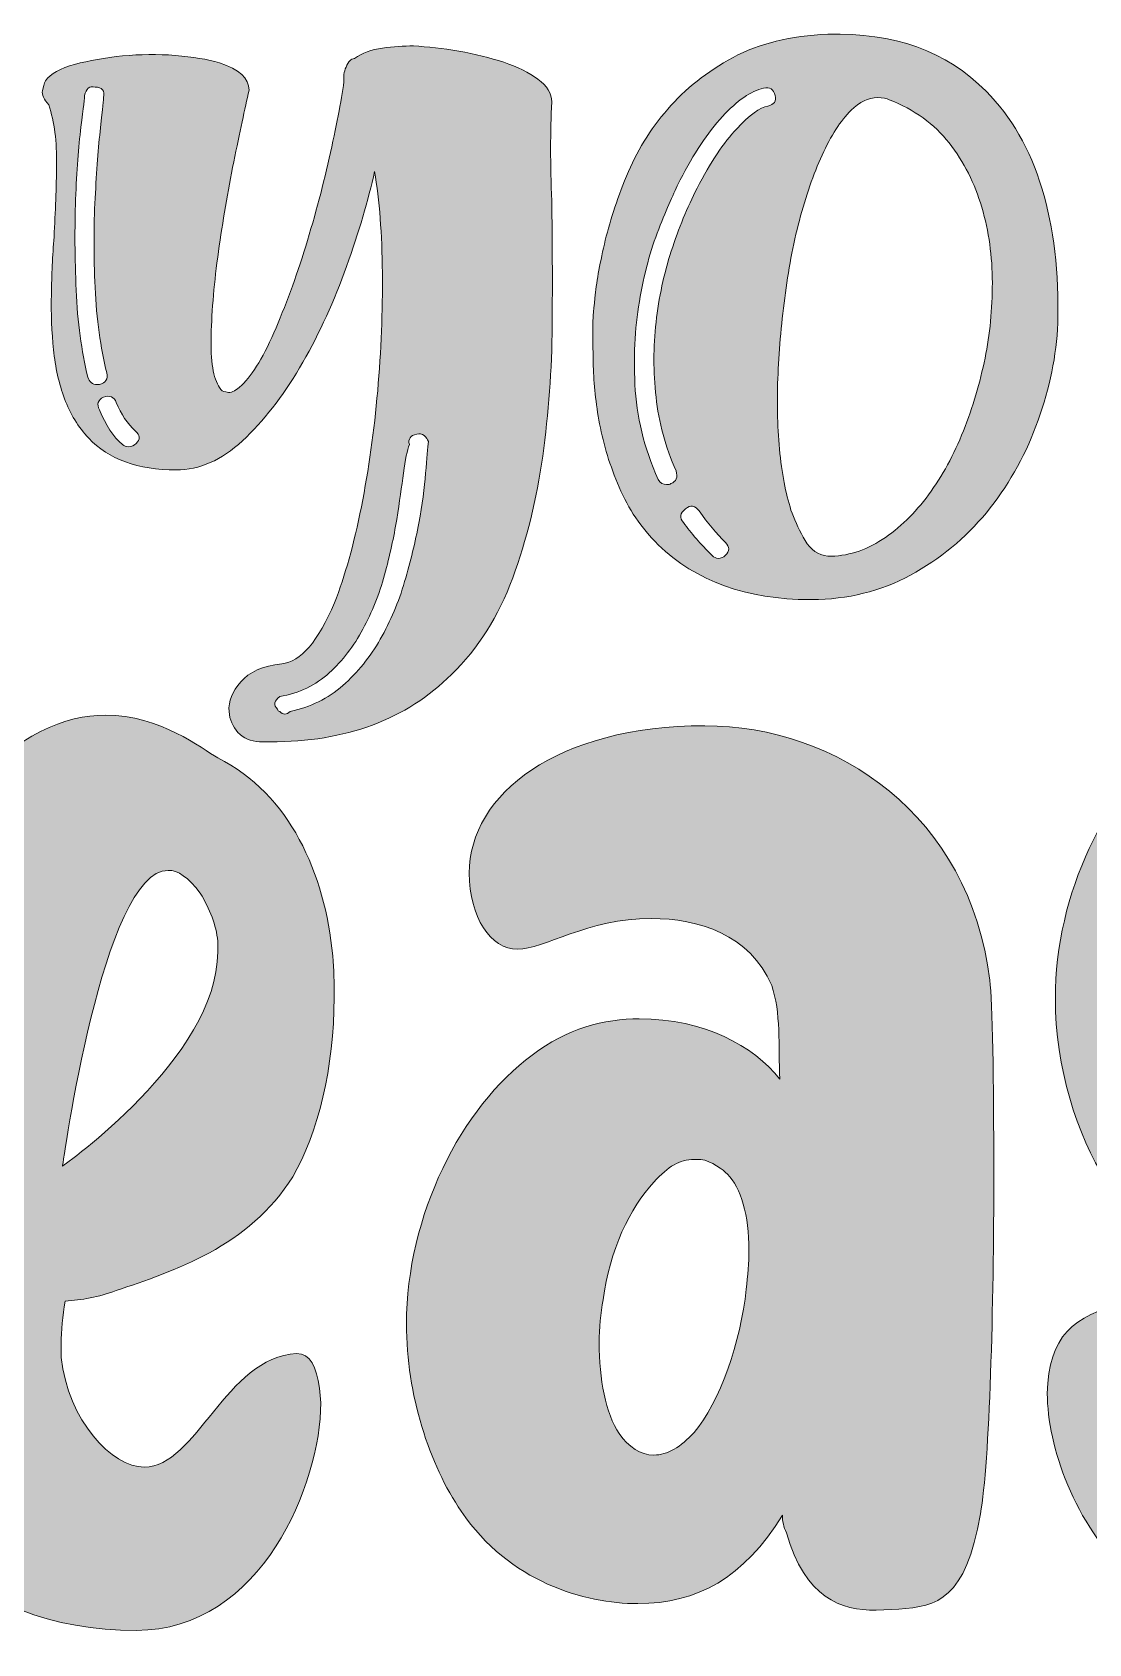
# Model space of a CAD drawing. Header units: inches. Extents: x 38 to 460, y -466 to -34.
# Drawn here: x 126.1 to 251.3, y -466.1 to -275.2 of the extents above; entities that cross this region are included whole.
import ezdxf

# ---------------------------------------------------------------- set-up
doc = ezdxf.new("R2010")
doc.units = ezdxf.units.IN
doc.header["$MEASUREMENT"] = 0
doc.layers.add('Layer 1', color=7, linetype='Continuous')

# ---------------------------------------------------------------- blocks, each defined once
blk = doc.blocks.new('block 9')
at = {"layer": 'Layer 1', "true_color": 0x024d84}
h = blk.add_hatch(color=156, dxfattribs=at)
h.dxf.hatch_style = 2
edge = h.paths.add_edge_path()
edge.add_spline(control_points=[(256.17, -457.97), (249.51, -451.95), (246.34, -442.6), (246.34, -436.42), (246.5, -429.61), (249.35, -427.23), (255.53, -425.65), (257.91, -425.01), (260.6, -424.38), (263.14, -424.38), (265.99, -424.38), (268.68, -425.17), (270.27, -427.07), (273.28, -430.4), (272.65, -437.69), (274.07, -442.92), (275.34, -447.83), (278.35, -450.84), (281.2, -450.84), (284.53, -450.68), (287.38, -447.99), (288.97, -439.43), (289.76, -435.15), (290.08, -426.91), (290.08, -420.42), (290.08, -416.45), (289.92, -413.13), (289.76, -411.7), (285.64, -418.67), (280.09, -421.84), (273.6, -421.84), (267.42, -421.84), (259.02, -419.31), (253.31, -411.22), (249.83, -405.84), (247.29, -397.75), (247.29, -389.67), (247.29, -377.15), (253.31, -364.95), (261.4, -358.93), (265.51, -355.92), (269.64, -354.81), (273.6, -354.81), (281.52, -354.81), (287.07, -358.14), (290.4, -362.73), (291.82, -356.87), (295.94, -355.12), (301.49, -355.12), (307.67, -355.12), (311.79, -356.55), (313.06, -368.28), (314.01, -372.71), (314.48, -383.81), (314.48, -395.85), (314.48, -425.01), (312.74, -445.45), (305.45, -455.44), (300.22, -462.41), (291.98, -465.74), (282.79, -466.06), (272.33, -466.06), (263.45, -464.31), (256.17, -457.97)], knot_values=[0, 0, 0, 0, 1, 1, 1, 2, 2, 2, 3, 3, 3, 4, 4, 4, 5, 5, 5, 6, 6, 6, 7, 7, 7, 8, 8, 8, 9, 9, 9, 10, 10, 10, 11, 11, 11, 12, 12, 12, 13, 13, 13, 14, 14, 14, 15, 15, 15, 16, 16, 16, 17, 17, 17, 18, 18, 18, 19, 19, 19, 20, 20, 20, 21, 21, 21, 21], degree=3, periodic=1)
edge = h.paths.add_edge_path()
edge.add_spline(control_points=[(286.12, -388.72), (286.12, -388.72), (286.27, -385.23), (286.27, -385.23), (286.27, -377.94), (283.74, -371.92), (279.46, -371.92), (274.55, -371.92), (270.11, -379.85), (269, -388.72), (269, -388.72), (268.84, -392.21), (268.84, -392.21), (268.84, -399.66), (271.38, -405.68), (275.82, -405.68), (280.73, -405.68), (285.17, -397.75), (286.12, -388.72)], knot_values=[0, 0, 0, 0, 1, 1, 1, 2, 2, 2, 3, 3, 3, 4, 4, 4, 5, 5, 5, 6, 6, 6, 6], degree=3, periodic=1)
h = blk.add_hatch(color=156, dxfattribs=at)
h.dxf.hatch_style = 2
edge = h.paths.add_edge_path()
edge.add_spline(control_points=[(102.75, -425.17), (102.44, -421.21), (102.28, -416.93), (102.28, -412.33), (102.28, -412.33), (102.28, -407.74), (102.28, -407.74), (102.75, -390.94), (109.73, -375.25), (118.6, -364.95), (124.46, -358.29), (130.01, -356.08), (134.76, -356.08), (141.26, -356.08), (146.17, -360.04), (148.07, -361.15), (156.63, -365.43), (160.75, -374.78), (161.7, -384.6), (161.86, -386.19), (161.86, -387.77), (161.86, -389.51), (161.86, -397.75), (159.96, -405.68), (156.95, -410.75), (151.88, -418.99), (142.69, -422), (136.03, -424.22), (133.97, -425.01), (131.91, -425.33), (130.01, -425.49), (129.69, -427.23), (129.53, -428.97), (129.53, -430.56), (129.53, -430.56), (129.53, -432.14), (129.53, -432.14), (130.33, -439.59), (135.56, -445.14), (139.36, -445.14), (145.54, -445.14), (149.03, -432.14), (157.42, -431.67), (159.01, -431.67), (159.8, -433.25), (160.12, -435.79), (160.12, -435.79), (160.28, -437.53), (160.28, -437.53), (160.28, -447.04), (153.3, -464.47), (138.41, -464.47), (118.28, -464.47), (105.45, -451.63), (102.75, -425.17)], knot_values=[0, 0, 0, 0, 1, 1, 1, 2, 2, 2, 3, 3, 3, 4, 4, 4, 5, 5, 5, 6, 6, 6, 7, 7, 7, 8, 8, 8, 9, 9, 9, 10, 10, 10, 11, 11, 11, 12, 12, 12, 13, 13, 13, 14, 14, 14, 15, 15, 15, 16, 16, 16, 17, 17, 17, 18, 18, 18, 18], degree=3, periodic=1)
edge = h.paths.add_edge_path()
edge.add_spline(control_points=[(148.07, -384.12), (148.07, -384.12), (148.07, -382.86), (148.07, -382.86), (147.92, -380.96), (147.12, -379.05), (146.01, -377.15), (144.59, -375.25), (143.32, -374.46), (142.21, -374.46), (134.45, -374.46), (129.69, -409.48), (129.69, -409.48), (129.69, -409.48), (148.07, -396.64), (148.07, -384.12)], knot_values=[0, 0, 0, 0, 1, 1, 1, 2, 2, 2, 3, 3, 3, 4, 4, 4, 5, 5, 5, 5], degree=3, periodic=1)
h = blk.add_hatch(color=156, dxfattribs=at)
h.dxf.hatch_style = 2
edge = h.paths.add_edge_path()
edge.add_spline(control_points=[(215.43, -452.9), (215.12, -452.27), (214.96, -451.48), (214.96, -450.84), (210.36, -458.29), (204.82, -461.3), (197.84, -461.3), (191.5, -461.3), (182.63, -458.76), (176.92, -450.37), (173.12, -444.82), (170.43, -436.58), (170.43, -428.18), (170.43, -415.34), (176.92, -402.51), (185.32, -396.33), (189.44, -393.16), (193.88, -392.05), (198, -392.05), (205.77, -392.05), (211.47, -395.22), (214.64, -399.18), (214.48, -395.22), (214.8, -391.26), (213.69, -388.09), (211.15, -382.07), (204.97, -380.16), (199.43, -380.16), (191.82, -380.16), (186.75, -383.81), (183.58, -383.81), (180.41, -383.81), (177.87, -380.01), (177.87, -374.78), (177.87, -365.43), (188.33, -357.34), (205.77, -357.34), (221.46, -357.34), (237.14, -367.96), (239.52, -387.45), (239.84, -389.99), (240, -399.34), (240, -410.27), (240, -425.96), (239.52, -444.66), (238.41, -450.68), (236.67, -460.83), (233.34, -461.62), (228.74, -461.94), (228.74, -461.94), (226.05, -462.09), (226.05, -462.09), (221.93, -462.09), (217.65, -460.67), (215.43, -452.9)], knot_values=[0, 0, 0, 0, 1, 1, 1, 2, 2, 2, 3, 3, 3, 4, 4, 4, 5, 5, 5, 6, 6, 6, 7, 7, 7, 8, 8, 8, 9, 9, 9, 10, 10, 10, 11, 11, 11, 12, 12, 12, 13, 13, 13, 14, 14, 14, 15, 15, 15, 16, 16, 16, 17, 17, 17, 18, 18, 18, 18], degree=3, periodic=1)
edge = h.paths.add_edge_path()
edge.add_spline(control_points=[(204.5, -441.02), (207.51, -437.53), (210.05, -430.24), (210.68, -424.06), (210.84, -422.48), (211, -420.89), (211, -419.46), (211, -415.34), (210.05, -412.02), (208.46, -410.43), (207.98, -409.96), (206.56, -408.85), (205.29, -408.69), (205.29, -408.69), (204.5, -408.69), (204.5, -408.69), (202.75, -408.69), (201.49, -409.48), (199.74, -411.38), (196.89, -414.39), (194.51, -419.46), (193.72, -425.33), (193.41, -426.91), (193.25, -428.66), (193.25, -430.4), (193.25, -434.68), (194.04, -438.8), (195.62, -441.17), (196.73, -442.76), (198.16, -443.71), (199.74, -443.71), (201.33, -443.71), (202.91, -442.76), (204.5, -441.02)], knot_values=[0, 0, 0, 0, 1, 1, 1, 2, 2, 2, 3, 3, 3, 4, 4, 4, 5, 5, 5, 6, 6, 6, 7, 7, 7, 8, 8, 8, 9, 9, 9, 10, 10, 10, 11, 11, 11, 11], degree=3, periodic=1)
at = {"layer": 'Layer 1', "lineweight": 0}
for points, knots in [([(256.17, -457.97), (249.51, -451.95), (246.34, -442.6), (246.34, -436.42), (246.5, -429.61), (249.35, -427.23), (255.53, -425.65), (257.91, -425.01), (260.6, -424.38), (263.14, -424.38), (265.99, -424.38), (268.68, -425.17), (270.27, -427.07), (273.28, -430.4), (272.65, -437.69), (274.07, -442.92), (275.34, -447.83), (278.35, -450.84), (281.2, -450.84), (284.53, -450.68), (287.38, -447.99), (288.97, -439.43), (289.76, -435.15), (290.08, -426.91), (290.08, -420.42), (290.08, -416.45), (289.92, -413.13), (289.76, -411.7), (285.64, -418.67), (280.09, -421.84), (273.6, -421.84), (267.42, -421.84), (259.02, -419.31), (253.31, -411.22), (249.83, -405.84), (247.29, -397.75), (247.29, -389.67), (247.29, -377.15), (253.31, -364.95), (261.4, -358.93), (265.51, -355.92), (269.64, -354.81), (273.6, -354.81), (281.52, -354.81), (287.07, -358.14), (290.4, -362.73), (291.82, -356.87), (295.94, -355.12), (301.49, -355.12), (307.67, -355.12), (311.79, -356.55), (313.06, -368.28), (314.01, -372.71), (314.48, -383.81), (314.48, -395.85), (314.48, -425.01), (312.74, -445.45), (305.45, -455.44), (300.22, -462.41), (291.98, -465.74), (282.79, -466.06), (272.33, -466.06), (263.45, -464.31), (256.17, -457.97)], [0, 0, 0, 0, 1, 1, 1, 2, 2, 2, 3, 3, 3, 4, 4, 4, 5, 5, 5, 6, 6, 6, 7, 7, 7, 8, 8, 8, 9, 9, 9, 10, 10, 10, 11, 11, 11, 12, 12, 12, 13, 13, 13, 14, 14, 14, 15, 15, 15, 16, 16, 16, 17, 17, 17, 18, 18, 18, 19, 19, 19, 20, 20, 20, 21, 21, 21, 21]), ([(102.75, -425.17), (102.44, -421.21), (102.28, -416.93), (102.28, -412.33), (102.28, -412.33), (102.28, -407.74), (102.28, -407.74), (102.75, -390.94), (109.73, -375.25), (118.6, -364.95), (124.46, -358.29), (130.01, -356.08), (134.76, -356.08), (141.26, -356.08), (146.17, -360.04), (148.07, -361.15), (156.63, -365.43), (160.75, -374.78), (161.7, -384.6), (161.86, -386.19), (161.86, -387.77), (161.86, -389.51), (161.86, -397.75), (159.96, -405.68), (156.95, -410.75), (151.88, -418.99), (142.69, -422), (136.03, -424.22), (133.97, -425.01), (131.91, -425.33), (130.01, -425.49), (129.69, -427.23), (129.53, -428.97), (129.53, -430.56), (129.53, -430.56), (129.53, -432.14), (129.53, -432.14), (130.33, -439.59), (135.56, -445.14), (139.36, -445.14), (145.54, -445.14), (149.03, -432.14), (157.42, -431.67), (159.01, -431.67), (159.8, -433.25), (160.12, -435.79), (160.12, -435.79), (160.28, -437.53), (160.28, -437.53), (160.28, -447.04), (153.3, -464.47), (138.41, -464.47), (118.28, -464.47), (105.45, -451.63), (102.75, -425.17)], [0, 0, 0, 0, 1, 1, 1, 2, 2, 2, 3, 3, 3, 4, 4, 4, 5, 5, 5, 6, 6, 6, 7, 7, 7, 8, 8, 8, 9, 9, 9, 10, 10, 10, 11, 11, 11, 12, 12, 12, 13, 13, 13, 14, 14, 14, 15, 15, 15, 16, 16, 16, 17, 17, 17, 18, 18, 18, 18]), ([(215.43, -452.9), (215.12, -452.27), (214.96, -451.48), (214.96, -450.84), (210.36, -458.29), (204.82, -461.3), (197.84, -461.3), (191.5, -461.3), (182.63, -458.76), (176.92, -450.37), (173.12, -444.82), (170.43, -436.58), (170.43, -428.18), (170.43, -415.34), (176.92, -402.51), (185.32, -396.33), (189.44, -393.16), (193.88, -392.05), (198, -392.05), (205.77, -392.05), (211.47, -395.22), (214.64, -399.18), (214.48, -395.22), (214.8, -391.26), (213.69, -388.09), (211.15, -382.07), (204.97, -380.16), (199.43, -380.16), (191.82, -380.16), (186.75, -383.81), (183.58, -383.81), (180.41, -383.81), (177.87, -380.01), (177.87, -374.78), (177.87, -365.43), (188.33, -357.34), (205.77, -357.34), (221.46, -357.34), (237.14, -367.96), (239.52, -387.45), (239.84, -389.99), (240, -399.34), (240, -410.27), (240, -425.96), (239.52, -444.66), (238.41, -450.68), (236.67, -460.83), (233.34, -461.62), (228.74, -461.94), (228.74, -461.94), (226.05, -462.09), (226.05, -462.09), (221.93, -462.09), (217.65, -460.67), (215.43, -452.9)], [0, 0, 0, 0, 1, 1, 1, 2, 2, 2, 3, 3, 3, 4, 4, 4, 5, 5, 5, 6, 6, 6, 7, 7, 7, 8, 8, 8, 9, 9, 9, 10, 10, 10, 11, 11, 11, 12, 12, 12, 13, 13, 13, 14, 14, 14, 15, 15, 15, 16, 16, 16, 17, 17, 17, 18, 18, 18, 18]), ([(148.07, -384.12), (148.07, -384.12), (148.07, -382.86), (148.07, -382.86), (147.92, -380.96), (147.12, -379.05), (146.01, -377.15), (144.59, -375.25), (143.32, -374.46), (142.21, -374.46), (134.45, -374.46), (129.69, -409.48), (129.69, -409.48), (129.69, -409.48), (148.07, -396.64), (148.07, -384.12)], [0, 0, 0, 0, 1, 1, 1, 2, 2, 2, 3, 3, 3, 4, 4, 4, 5, 5, 5, 5]), ([(204.5, -441.02), (207.51, -437.53), (210.05, -430.24), (210.68, -424.06), (210.84, -422.48), (211, -420.89), (211, -419.46), (211, -415.34), (210.05, -412.02), (208.46, -410.43), (207.98, -409.96), (206.56, -408.85), (205.29, -408.69), (205.29, -408.69), (204.5, -408.69), (204.5, -408.69), (202.75, -408.69), (201.49, -409.48), (199.74, -411.38), (196.89, -414.39), (194.51, -419.46), (193.72, -425.33), (193.41, -426.91), (193.25, -428.66), (193.25, -430.4), (193.25, -434.68), (194.04, -438.8), (195.62, -441.17), (196.73, -442.76), (198.16, -443.71), (199.74, -443.71), (201.33, -443.71), (202.91, -442.76), (204.5, -441.02)], [0, 0, 0, 0, 1, 1, 1, 2, 2, 2, 3, 3, 3, 4, 4, 4, 5, 5, 5, 6, 6, 6, 7, 7, 7, 8, 8, 8, 9, 9, 9, 10, 10, 10, 11, 11, 11, 11])]:
    blk.add_open_spline(points, degree=3, knots=knots, dxfattribs=at)
blk = doc.blocks.new('block 11')
at = {"layer": 'Layer 1', "true_color": 0xca0c32}
h = blk.add_hatch(color=242, dxfattribs=at)
h.dxf.hatch_style = 2
edge = h.paths.add_edge_path()
edge.add_spline(control_points=[(218.23, -342.39), (210.73, -342.39), (204.74, -340.23), (200.24, -335.9), (198.24, -333.9), (196.7, -331.63), (195.62, -329.09), (194.54, -326.56), (193.77, -324.06), (193.31, -321.6), (192.85, -319.15), (192.6, -316.85), (192.56, -314.73), (192.52, -312.61), (192.5, -310.92), (192.5, -309.67), (192.5, -309.42), (192.58, -308.43), (192.75, -306.68), (192.91, -304.93), (193.29, -302.81), (193.87, -300.31), (194.45, -297.81), (195.33, -295.12), (196.49, -292.25), (197.66, -289.38), (199.28, -286.74), (201.37, -284.32), (203.44, -281.91), (206.03, -279.87), (209.11, -278.2), (212.19, -276.54), (215.93, -275.62), (220.35, -275.45), (228.17, -275.2), (234.42, -277.45), (239.08, -282.2), (242.08, -285.19), (244.28, -289.03), (245.7, -293.69), (247.11, -298.35), (247.74, -303.68), (247.58, -309.67), (247.41, -313.5), (246.64, -317.34), (245.26, -321.16), (243.89, -324.99), (241.99, -328.45), (239.58, -331.53), (237.16, -334.61), (234.23, -337.15), (230.77, -339.15), (227.32, -341.15), (223.47, -342.23), (219.22, -342.39), (219.22, -342.39), (218.23, -342.39), (218.23, -342.39)], knot_values=[0, 0, 0, 0, 1, 1, 1, 2, 2, 2, 3, 3, 3, 4, 4, 4, 5, 5, 5, 6, 6, 6, 7, 7, 7, 8, 8, 8, 9, 9, 9, 10, 10, 10, 11, 11, 11, 12, 12, 12, 13, 13, 13, 14, 14, 14, 15, 15, 15, 16, 16, 16, 17, 17, 17, 18, 18, 18, 19, 19, 19, 19], degree=3, periodic=1)
edge = h.paths.add_edge_path()
edge.add_spline(control_points=[(201.24, -328.78), (201.49, -328.78), (201.66, -328.74), (201.74, -328.66), (202.4, -328.41), (202.61, -327.91), (202.36, -327.16), (201.11, -324.33), (200.32, -321.41), (199.99, -318.42), (199.66, -315.42), (199.66, -312.46), (199.99, -309.55), (200.32, -306.64), (200.93, -303.82), (201.8, -301.12), (202.68, -298.41), (203.7, -295.94), (204.86, -293.69), (206.44, -290.61), (208, -288.25), (209.55, -286.63), (211.08, -285.01), (212.31, -284.11), (213.23, -283.95), (213.98, -283.78), (214.27, -283.36), (214.1, -282.7), (213.94, -281.95), (213.48, -281.66), (212.73, -281.82), (211.23, -282.16), (209.61, -283.28), (207.86, -285.19), (206.11, -287.11), (204.44, -289.61), (202.86, -292.69), (202.28, -293.86), (201.49, -295.64), (200.49, -298.06), (199.49, -300.47), (198.7, -303.28), (198.12, -306.49), (197.53, -309.7), (197.32, -313.17), (197.49, -316.92), (197.66, -320.66), (198.57, -324.41), (200.24, -328.16), (200.49, -328.58), (200.82, -328.78), (201.24, -328.78)], knot_values=[0, 0, 0, 0, 1, 1, 1, 2, 2, 2, 3, 3, 3, 4, 4, 4, 5, 5, 5, 6, 6, 6, 7, 7, 7, 8, 8, 8, 9, 9, 9, 10, 10, 10, 11, 11, 11, 12, 12, 12, 13, 13, 13, 14, 14, 14, 15, 15, 15, 16, 16, 16, 17, 17, 17, 17], degree=3, periodic=1)
edge = h.paths.add_edge_path()
edge.add_spline(control_points=[(207.36, -337.52), (207.69, -337.52), (207.99, -337.4), (208.23, -337.15), (208.73, -336.65), (208.73, -336.15), (208.23, -335.65), (207.15, -334.57), (206.11, -333.32), (205.11, -331.9), (204.61, -331.24), (204.07, -331.15), (203.49, -331.65), (202.82, -332.15), (202.74, -332.7), (203.24, -333.28), (204.15, -334.53), (205.28, -335.82), (206.61, -337.15), (206.86, -337.4), (207.11, -337.52), (207.36, -337.52)], knot_values=[0, 0, 0, 0, 1, 1, 1, 2, 2, 2, 3, 3, 3, 4, 4, 4, 5, 5, 5, 6, 6, 6, 7, 7, 7, 7], degree=3, periodic=1)
edge = h.paths.add_edge_path()
edge.add_spline(control_points=[(226.22, -282.95), (225.14, -282.95), (224.09, -283.45), (223.1, -284.45), (221.85, -285.69), (220.7, -287.46), (219.66, -289.75), (218.62, -292.04), (217.73, -294.62), (216.97, -297.5), (216.23, -300.37), (215.64, -303.43), (215.23, -306.68), (214.81, -309.92), (214.54, -313.11), (214.42, -316.23), (214.29, -319.35), (214.37, -322.31), (214.67, -325.1), (214.96, -327.89), (215.44, -330.24), (216.1, -332.15), (216.52, -333.24), (217.04, -334.32), (217.66, -335.4), (218.29, -336.48), (219.18, -337.11), (220.35, -337.27), (222.6, -337.27), (224.74, -336.61), (226.78, -335.28), (228.82, -333.94), (230.65, -332.18), (232.28, -329.97), (233.9, -327.76), (235.27, -325.24), (236.4, -322.41), (237.52, -319.58), (238.37, -316.71), (238.96, -313.79), (239.54, -310.97), (239.83, -307.99), (239.83, -304.87), (239.83, -301.74), (239.41, -298.77), (238.58, -295.94), (237.75, -293.11), (236.46, -290.57), (234.71, -288.32), (232.96, -286.07), (230.59, -284.36), (227.59, -283.2), (227.34, -283.03), (226.88, -282.95), (226.22, -282.95)], knot_values=[0, 0, 0, 0, 1, 1, 1, 2, 2, 2, 3, 3, 3, 4, 4, 4, 5, 5, 5, 6, 6, 6, 7, 7, 7, 8, 8, 8, 9, 9, 9, 10, 10, 10, 11, 11, 11, 12, 12, 12, 13, 13, 13, 14, 14, 14, 15, 15, 15, 16, 16, 16, 17, 17, 17, 18, 18, 18, 18], degree=3, periodic=1)
h = blk.add_hatch(color=242, dxfattribs=at)
h.dxf.hatch_style = 2
edge = h.paths.add_edge_path()
edge.add_spline(control_points=[(187.63, -295.19), (187.71, -299.77), (187.73, -304.68), (187.69, -309.92), (187.65, -315.17), (187.27, -320.33), (186.57, -325.41), (185.86, -330.49), (184.67, -335.3), (183.01, -339.83), (181.34, -344.37), (178.93, -348.18), (175.76, -351.26), (170.43, -356.59), (163.27, -359.25), (154.28, -359.25), (154.28, -359.25), (153.03, -359.25), (153.03, -359.25), (151.95, -359.17), (151.1, -358.8), (150.47, -358.13), (149.85, -357.46), (149.49, -356.63), (149.41, -355.63), (149.33, -354.47), (149.79, -353.3), (150.79, -352.14), (151.79, -350.97), (153.41, -350.26), (155.66, -350.01), (157.9, -349.76), (159.98, -347.35), (161.9, -342.77), (163.15, -339.61), (164.21, -335.82), (165.09, -331.4), (165.96, -326.99), (166.6, -322.41), (167.02, -317.67), (167.44, -312.92), (167.62, -308.26), (167.58, -303.68), (167.54, -299.1), (167.23, -295.1), (166.65, -291.69), (165.9, -295.1), (164.79, -298.85), (163.34, -302.93), (161.88, -307.01), (160.15, -310.8), (158.15, -314.29), (156.16, -317.79), (153.93, -320.75), (151.47, -323.16), (149.02, -325.58), (146.41, -326.87), (143.67, -327.03), (143.67, -327.03), (143.17, -327.03), (143.17, -327.03), (138.59, -327.03), (135.13, -325.78), (132.8, -323.29), (131.55, -321.96), (130.59, -320.39), (129.93, -318.6), (129.26, -316.81), (128.82, -314.88), (128.62, -312.8), (128.41, -310.72), (128.32, -308.53), (128.37, -306.24), (128.41, -303.95), (128.51, -301.68), (128.68, -299.43), (128.85, -296.43), (128.95, -293.58), (128.99, -290.88), (129.03, -288.17), (128.72, -285.82), (128.06, -283.82), (127.47, -283.16), (127.22, -282.59), (127.31, -282.13), (127.39, -281.68), (127.51, -281.28), (127.68, -280.95), (128.26, -280.12), (129.41, -279.47), (131.12, -279.01), (132.82, -278.56), (134.72, -278.22), (136.8, -278.01), (138.88, -277.81), (140.96, -277.79), (143.04, -277.95), (145.12, -278.12), (146.87, -278.41), (148.29, -278.83), (150.62, -279.57), (151.79, -280.66), (151.79, -282.07), (151.29, -284.24), (150.68, -287.07), (149.97, -290.57), (149.27, -294.06), (148.66, -297.6), (148.16, -301.18), (147.66, -304.76), (147.37, -308.07), (147.29, -311.11), (147.21, -314.15), (147.54, -316.21), (148.29, -317.29), (148.45, -317.63), (148.7, -317.79), (149.04, -317.79), (149.45, -317.96), (149.91, -317.83), (150.41, -317.42), (151.74, -316.42), (153.1, -314.4), (154.47, -311.36), (155.84, -308.32), (157.11, -304.95), (158.28, -301.24), (159.44, -297.54), (160.44, -293.83), (161.28, -290.13), (162.11, -286.42), (162.69, -283.41), (163.03, -281.07), (162.94, -280.49), (163.03, -279.91), (163.27, -279.33), (163.52, -278.66), (163.86, -278.33), (164.27, -278.33), (165.19, -277.66), (166.29, -277.24), (167.58, -277.08), (168.87, -276.91), (170.1, -276.83), (171.27, -276.83), (172.93, -276.91), (174.72, -277.12), (176.64, -277.45), (178.55, -277.79), (180.32, -278.22), (181.95, -278.76), (183.57, -279.31), (184.92, -279.97), (186.01, -280.76), (187.09, -281.55), (187.63, -282.45), (187.63, -283.45), (187.46, -286.94), (187.46, -290.86), (187.63, -295.19)], knot_values=[0, 0, 0, 0, 1, 1, 1, 2, 2, 2, 3, 3, 3, 4, 4, 4, 5, 5, 5, 6, 6, 6, 7, 7, 7, 8, 8, 8, 9, 9, 9, 10, 10, 10, 11, 11, 11, 12, 12, 12, 13, 13, 13, 14, 14, 14, 15, 15, 15, 16, 16, 16, 17, 17, 17, 18, 18, 18, 19, 19, 19, 20, 20, 20, 21, 21, 21, 22, 22, 22, 23, 23, 23, 24, 24, 24, 25, 25, 25, 26, 26, 26, 27, 27, 27, 28, 28, 28, 29, 29, 29, 30, 30, 30, 31, 31, 31, 32, 32, 32, 33, 33, 33, 34, 34, 34, 35, 35, 35, 36, 36, 36, 37, 37, 37, 38, 38, 38, 39, 39, 39, 40, 40, 40, 41, 41, 41, 42, 42, 42, 43, 43, 43, 44, 44, 44, 45, 45, 45, 46, 46, 46, 47, 47, 47, 48, 48, 48, 49, 49, 49, 50, 50, 50, 51, 51, 51, 52, 52, 52, 53, 53, 53, 53], degree=3, periodic=1)
edge = h.paths.add_edge_path()
edge.add_spline(control_points=[(134.05, -316.92), (134.8, -316.75), (135.09, -316.29), (134.93, -315.54), (134.18, -312.55), (133.72, -309.17), (133.55, -305.43), (133.38, -301.68), (133.38, -298.16), (133.55, -294.87), (133.72, -291.59), (133.93, -288.8), (134.18, -286.51), (134.43, -284.22), (134.55, -283.03), (134.55, -282.95), (134.72, -282.12), (134.38, -281.7), (133.55, -281.7), (132.88, -281.53), (132.47, -281.87), (132.3, -282.7), (132.3, -282.86), (132.16, -284.11), (131.87, -286.44), (131.57, -288.78), (131.37, -291.63), (131.24, -295), (131.12, -298.37), (131.14, -301.95), (131.3, -305.74), (131.47, -309.53), (131.93, -312.96), (132.68, -316.04), (132.84, -316.63), (133.22, -316.92), (133.8, -316.92), (133.8, -316.92), (134.05, -316.92), (134.05, -316.92)], knot_values=[0, 0, 0, 0, 1, 1, 1, 2, 2, 2, 3, 3, 3, 4, 4, 4, 5, 5, 5, 6, 6, 6, 7, 7, 7, 8, 8, 8, 9, 9, 9, 10, 10, 10, 11, 11, 11, 12, 12, 12, 13, 13, 13, 13], degree=3, periodic=1)
edge = h.paths.add_edge_path()
edge.add_spline(control_points=[(137.55, -324.29), (137.88, -324.29), (138.17, -324.16), (138.42, -323.91), (138.92, -323.41), (138.88, -322.91), (138.3, -322.41), (137.38, -321.58), (136.63, -320.46), (136.05, -319.04), (135.8, -318.37), (135.3, -318.17), (134.55, -318.42), (133.88, -318.75), (133.72, -319.25), (134.05, -319.91), (134.8, -321.75), (135.71, -323.12), (136.8, -324.04), (136.96, -324.2), (137.21, -324.29), (137.55, -324.29)], knot_values=[0, 0, 0, 0, 1, 1, 1, 2, 2, 2, 3, 3, 3, 4, 4, 4, 5, 5, 5, 6, 6, 6, 7, 7, 7, 7], degree=3, periodic=1)
edge = h.paths.add_edge_path()
edge.add_spline(control_points=[(155.41, -355.63), (155.82, -356.05), (156.24, -356.05), (156.66, -355.63), (159.07, -355.13), (161.15, -354.11), (162.9, -352.57), (164.65, -351.03), (166.13, -349.2), (167.33, -347.08), (168.54, -344.95), (169.5, -342.69), (170.21, -340.27), (170.91, -337.86), (171.48, -335.55), (171.89, -333.34), (172.31, -331.14), (172.58, -329.16), (172.7, -327.41), (172.83, -325.66), (172.93, -324.41), (173.02, -323.66), (172.93, -323.41), (172.77, -323.18), (172.52, -322.97), (172.27, -322.77), (171.97, -322.7), (171.64, -322.79), (170.89, -322.96), (170.6, -323.37), (170.77, -324.04), (170.52, -324.7), (170.29, -325.83), (170.08, -327.41), (169.87, -328.99), (169.6, -330.82), (169.27, -332.9), (168.94, -334.98), (168.46, -337.17), (167.83, -339.46), (167.21, -341.75), (166.35, -343.89), (165.27, -345.89), (164.19, -347.89), (162.86, -349.62), (161.28, -351.07), (159.69, -352.53), (157.74, -353.47), (155.41, -353.88), (154.74, -354.38), (154.66, -354.88), (155.16, -355.38), (155.16, -355.55), (155.24, -355.63), (155.41, -355.63)], knot_values=[0, 0, 0, 0, 1, 1, 1, 2, 2, 2, 3, 3, 3, 4, 4, 4, 5, 5, 5, 6, 6, 6, 7, 7, 7, 8, 8, 8, 9, 9, 9, 10, 10, 10, 11, 11, 11, 12, 12, 12, 13, 13, 13, 14, 14, 14, 15, 15, 15, 16, 16, 16, 17, 17, 17, 18, 18, 18, 18], degree=3, periodic=1)
at = {"layer": 'Layer 1', "lineweight": 0}
for points, knots in [([(218.23, -342.39), (210.73, -342.39), (204.74, -340.23), (200.24, -335.9), (198.24, -333.9), (196.7, -331.63), (195.62, -329.09), (194.54, -326.56), (193.77, -324.06), (193.31, -321.6), (192.85, -319.15), (192.6, -316.85), (192.56, -314.73), (192.52, -312.61), (192.5, -310.92), (192.5, -309.67), (192.5, -309.42), (192.58, -308.43), (192.75, -306.68), (192.91, -304.93), (193.29, -302.81), (193.87, -300.31), (194.45, -297.81), (195.33, -295.12), (196.49, -292.25), (197.66, -289.38), (199.28, -286.74), (201.37, -284.32), (203.44, -281.91), (206.03, -279.87), (209.11, -278.2), (212.19, -276.54), (215.93, -275.62), (220.35, -275.45), (228.17, -275.2), (234.42, -277.45), (239.08, -282.2), (242.08, -285.19), (244.28, -289.03), (245.7, -293.69), (247.11, -298.35), (247.74, -303.68), (247.58, -309.67), (247.41, -313.5), (246.64, -317.34), (245.26, -321.16), (243.89, -324.99), (241.99, -328.45), (239.58, -331.53), (237.16, -334.61), (234.23, -337.15), (230.77, -339.15), (227.32, -341.15), (223.47, -342.23), (219.22, -342.39), (219.22, -342.39), (218.23, -342.39), (218.23, -342.39)], [0, 0, 0, 0, 1, 1, 1, 2, 2, 2, 3, 3, 3, 4, 4, 4, 5, 5, 5, 6, 6, 6, 7, 7, 7, 8, 8, 8, 9, 9, 9, 10, 10, 10, 11, 11, 11, 12, 12, 12, 13, 13, 13, 14, 14, 14, 15, 15, 15, 16, 16, 16, 17, 17, 17, 18, 18, 18, 19, 19, 19, 19]), ([(187.63, -295.19), (187.71, -299.77), (187.73, -304.68), (187.69, -309.92), (187.65, -315.17), (187.27, -320.33), (186.57, -325.41), (185.86, -330.49), (184.67, -335.3), (183.01, -339.83), (181.34, -344.37), (178.93, -348.18), (175.76, -351.26), (170.43, -356.59), (163.27, -359.25), (154.28, -359.25), (154.28, -359.25), (153.03, -359.25), (153.03, -359.25), (151.95, -359.17), (151.1, -358.8), (150.47, -358.13), (149.85, -357.46), (149.49, -356.63), (149.41, -355.63), (149.33, -354.47), (149.79, -353.3), (150.79, -352.14), (151.79, -350.97), (153.41, -350.26), (155.66, -350.01), (157.9, -349.76), (159.98, -347.35), (161.9, -342.77), (163.15, -339.61), (164.21, -335.82), (165.09, -331.4), (165.96, -326.99), (166.6, -322.41), (167.02, -317.67), (167.44, -312.92), (167.62, -308.26), (167.58, -303.68), (167.54, -299.1), (167.23, -295.1), (166.65, -291.69), (165.9, -295.1), (164.79, -298.85), (163.34, -302.93), (161.88, -307.01), (160.15, -310.8), (158.15, -314.29), (156.16, -317.79), (153.93, -320.75), (151.47, -323.16), (149.02, -325.58), (146.41, -326.87), (143.67, -327.03), (143.67, -327.03), (143.17, -327.03), (143.17, -327.03), (138.59, -327.03), (135.13, -325.78), (132.8, -323.29), (131.55, -321.96), (130.59, -320.39), (129.93, -318.6), (129.26, -316.81), (128.82, -314.88), (128.62, -312.8), (128.41, -310.72), (128.32, -308.53), (128.37, -306.24), (128.41, -303.95), (128.51, -301.68), (128.68, -299.43), (128.85, -296.43), (128.95, -293.58), (128.99, -290.88), (129.03, -288.17), (128.72, -285.82), (128.06, -283.82), (127.47, -283.16), (127.22, -282.59), (127.31, -282.13), (127.39, -281.68), (127.51, -281.28), (127.68, -280.95), (128.26, -280.12), (129.41, -279.47), (131.12, -279.01), (132.82, -278.56), (134.72, -278.22), (136.8, -278.01), (138.88, -277.81), (140.96, -277.79), (143.04, -277.95), (145.12, -278.12), (146.87, -278.41), (148.29, -278.83), (150.62, -279.57), (151.79, -280.66), (151.79, -282.07), (151.29, -284.24), (150.68, -287.07), (149.97, -290.57), (149.27, -294.06), (148.66, -297.6), (148.16, -301.18), (147.66, -304.76), (147.37, -308.07), (147.29, -311.11), (147.21, -314.15), (147.54, -316.21), (148.29, -317.29), (148.45, -317.63), (148.7, -317.79), (149.04, -317.79), (149.45, -317.96), (149.91, -317.83), (150.41, -317.42), (151.74, -316.42), (153.1, -314.4), (154.47, -311.36), (155.84, -308.32), (157.11, -304.95), (158.28, -301.24), (159.44, -297.54), (160.44, -293.83), (161.28, -290.13), (162.11, -286.42), (162.69, -283.41), (163.03, -281.07), (162.94, -280.49), (163.03, -279.91), (163.27, -279.33), (163.52, -278.66), (163.86, -278.33), (164.27, -278.33), (165.19, -277.66), (166.29, -277.24), (167.58, -277.08), (168.87, -276.91), (170.1, -276.83), (171.27, -276.83), (172.93, -276.91), (174.72, -277.12), (176.64, -277.45), (178.55, -277.79), (180.32, -278.22), (181.95, -278.76), (183.57, -279.31), (184.92, -279.97), (186.01, -280.76), (187.09, -281.55), (187.63, -282.45), (187.63, -283.45), (187.46, -286.94), (187.46, -290.86), (187.63, -295.19)], [0, 0, 0, 0, 1, 1, 1, 2, 2, 2, 3, 3, 3, 4, 4, 4, 5, 5, 5, 6, 6, 6, 7, 7, 7, 8, 8, 8, 9, 9, 9, 10, 10, 10, 11, 11, 11, 12, 12, 12, 13, 13, 13, 14, 14, 14, 15, 15, 15, 16, 16, 16, 17, 17, 17, 18, 18, 18, 19, 19, 19, 20, 20, 20, 21, 21, 21, 22, 22, 22, 23, 23, 23, 24, 24, 24, 25, 25, 25, 26, 26, 26, 27, 27, 27, 28, 28, 28, 29, 29, 29, 30, 30, 30, 31, 31, 31, 32, 32, 32, 33, 33, 33, 34, 34, 34, 35, 35, 35, 36, 36, 36, 37, 37, 37, 38, 38, 38, 39, 39, 39, 40, 40, 40, 41, 41, 41, 42, 42, 42, 43, 43, 43, 44, 44, 44, 45, 45, 45, 46, 46, 46, 47, 47, 47, 48, 48, 48, 49, 49, 49, 50, 50, 50, 51, 51, 51, 52, 52, 52, 53, 53, 53, 53]), ([(134.05, -316.92), (134.8, -316.75), (135.09, -316.29), (134.93, -315.54), (134.18, -312.55), (133.72, -309.17), (133.55, -305.43), (133.38, -301.68), (133.38, -298.16), (133.55, -294.87), (133.72, -291.59), (133.93, -288.8), (134.18, -286.51), (134.43, -284.22), (134.55, -283.03), (134.55, -282.95), (134.72, -282.12), (134.38, -281.7), (133.55, -281.7), (132.88, -281.53), (132.47, -281.87), (132.3, -282.7), (132.3, -282.86), (132.16, -284.11), (131.87, -286.44), (131.57, -288.78), (131.37, -291.63), (131.24, -295), (131.12, -298.37), (131.14, -301.95), (131.3, -305.74), (131.47, -309.53), (131.93, -312.96), (132.68, -316.04), (132.84, -316.63), (133.22, -316.92), (133.8, -316.92), (133.8, -316.92), (134.05, -316.92), (134.05, -316.92)], [0, 0, 0, 0, 1, 1, 1, 2, 2, 2, 3, 3, 3, 4, 4, 4, 5, 5, 5, 6, 6, 6, 7, 7, 7, 8, 8, 8, 9, 9, 9, 10, 10, 10, 11, 11, 11, 12, 12, 12, 13, 13, 13, 13]), ([(201.24, -328.78), (201.49, -328.78), (201.66, -328.74), (201.74, -328.66), (202.4, -328.41), (202.61, -327.91), (202.36, -327.16), (201.11, -324.33), (200.32, -321.41), (199.99, -318.42), (199.66, -315.42), (199.66, -312.46), (199.99, -309.55), (200.32, -306.64), (200.93, -303.82), (201.8, -301.12), (202.68, -298.41), (203.7, -295.94), (204.86, -293.69), (206.44, -290.61), (208, -288.25), (209.55, -286.63), (211.08, -285.01), (212.31, -284.11), (213.23, -283.95), (213.98, -283.78), (214.27, -283.36), (214.1, -282.7), (213.94, -281.95), (213.48, -281.66), (212.73, -281.82), (211.23, -282.16), (209.61, -283.28), (207.86, -285.19), (206.11, -287.11), (204.44, -289.61), (202.86, -292.69), (202.28, -293.86), (201.49, -295.64), (200.49, -298.06), (199.49, -300.47), (198.7, -303.28), (198.12, -306.49), (197.53, -309.7), (197.32, -313.17), (197.49, -316.92), (197.66, -320.66), (198.57, -324.41), (200.24, -328.16), (200.49, -328.58), (200.82, -328.78), (201.24, -328.78)], [0, 0, 0, 0, 1, 1, 1, 2, 2, 2, 3, 3, 3, 4, 4, 4, 5, 5, 5, 6, 6, 6, 7, 7, 7, 8, 8, 8, 9, 9, 9, 10, 10, 10, 11, 11, 11, 12, 12, 12, 13, 13, 13, 14, 14, 14, 15, 15, 15, 16, 16, 16, 17, 17, 17, 17]), ([(226.22, -282.95), (225.14, -282.95), (224.09, -283.45), (223.1, -284.45), (221.85, -285.69), (220.7, -287.46), (219.66, -289.75), (218.62, -292.04), (217.73, -294.62), (216.97, -297.5), (216.23, -300.37), (215.64, -303.43), (215.23, -306.68), (214.81, -309.92), (214.54, -313.11), (214.42, -316.23), (214.29, -319.35), (214.37, -322.31), (214.67, -325.1), (214.96, -327.89), (215.44, -330.24), (216.1, -332.15), (216.52, -333.24), (217.04, -334.32), (217.66, -335.4), (218.29, -336.48), (219.18, -337.11), (220.35, -337.27), (222.6, -337.27), (224.74, -336.61), (226.78, -335.28), (228.82, -333.94), (230.65, -332.18), (232.28, -329.97), (233.9, -327.76), (235.27, -325.24), (236.4, -322.41), (237.52, -319.58), (238.37, -316.71), (238.96, -313.79), (239.54, -310.97), (239.83, -307.99), (239.83, -304.87), (239.83, -301.74), (239.41, -298.77), (238.58, -295.94), (237.75, -293.11), (236.46, -290.57), (234.71, -288.32), (232.96, -286.07), (230.59, -284.36), (227.59, -283.2), (227.34, -283.03), (226.88, -282.95), (226.22, -282.95)], [0, 0, 0, 0, 1, 1, 1, 2, 2, 2, 3, 3, 3, 4, 4, 4, 5, 5, 5, 6, 6, 6, 7, 7, 7, 8, 8, 8, 9, 9, 9, 10, 10, 10, 11, 11, 11, 12, 12, 12, 13, 13, 13, 14, 14, 14, 15, 15, 15, 16, 16, 16, 17, 17, 17, 18, 18, 18, 18]), ([(137.55, -324.29), (137.88, -324.29), (138.17, -324.16), (138.42, -323.91), (138.92, -323.41), (138.88, -322.91), (138.3, -322.41), (137.38, -321.58), (136.63, -320.46), (136.05, -319.04), (135.8, -318.37), (135.3, -318.17), (134.55, -318.42), (133.88, -318.75), (133.72, -319.25), (134.05, -319.91), (134.8, -321.75), (135.71, -323.12), (136.8, -324.04), (136.96, -324.2), (137.21, -324.29), (137.55, -324.29)], [0, 0, 0, 0, 1, 1, 1, 2, 2, 2, 3, 3, 3, 4, 4, 4, 5, 5, 5, 6, 6, 6, 7, 7, 7, 7]), ([(155.41, -355.63), (155.82, -356.05), (156.24, -356.05), (156.66, -355.63), (159.07, -355.13), (161.15, -354.11), (162.9, -352.57), (164.65, -351.03), (166.13, -349.2), (167.33, -347.08), (168.54, -344.95), (169.5, -342.69), (170.21, -340.27), (170.91, -337.86), (171.48, -335.55), (171.89, -333.34), (172.31, -331.14), (172.58, -329.16), (172.7, -327.41), (172.83, -325.66), (172.93, -324.41), (173.02, -323.66), (172.93, -323.41), (172.77, -323.18), (172.52, -322.97), (172.27, -322.77), (171.97, -322.7), (171.64, -322.79), (170.89, -322.96), (170.6, -323.37), (170.77, -324.04), (170.52, -324.7), (170.29, -325.83), (170.08, -327.41), (169.87, -328.99), (169.6, -330.82), (169.27, -332.9), (168.94, -334.98), (168.46, -337.17), (167.83, -339.46), (167.21, -341.75), (166.35, -343.89), (165.27, -345.89), (164.19, -347.89), (162.86, -349.62), (161.28, -351.07), (159.69, -352.53), (157.74, -353.47), (155.41, -353.88), (154.74, -354.38), (154.66, -354.88), (155.16, -355.38), (155.16, -355.55), (155.24, -355.63), (155.41, -355.63)], [0, 0, 0, 0, 1, 1, 1, 2, 2, 2, 3, 3, 3, 4, 4, 4, 5, 5, 5, 6, 6, 6, 7, 7, 7, 8, 8, 8, 9, 9, 9, 10, 10, 10, 11, 11, 11, 12, 12, 12, 13, 13, 13, 14, 14, 14, 15, 15, 15, 16, 16, 16, 17, 17, 17, 18, 18, 18, 18]), ([(207.36, -337.52), (207.69, -337.52), (207.99, -337.4), (208.23, -337.15), (208.73, -336.65), (208.73, -336.15), (208.23, -335.65), (207.15, -334.57), (206.11, -333.32), (205.11, -331.9), (204.61, -331.24), (204.07, -331.15), (203.49, -331.65), (202.82, -332.15), (202.74, -332.7), (203.24, -333.28), (204.15, -334.53), (205.28, -335.82), (206.61, -337.15), (206.86, -337.4), (207.11, -337.52), (207.36, -337.52)], [0, 0, 0, 0, 1, 1, 1, 2, 2, 2, 3, 3, 3, 4, 4, 4, 5, 5, 5, 6, 6, 6, 7, 7, 7, 7])]:
    blk.add_open_spline(points, degree=3, knots=knots, dxfattribs=at)
blk = doc.blocks.new('block 2')
at = {"layer": 'Layer 1'}
for name in ['block 11', 'block 9']:
    blk.add_blockref(name, (0, 0), dxfattribs=at)

msp = doc.modelspace()

# ---------------------------------------------------------------- block references
at = {"layer": 'Layer 1'}
msp.add_blockref('block 2', (0, 0), dxfattribs=at)

doc.saveas('drawing.dxf')
